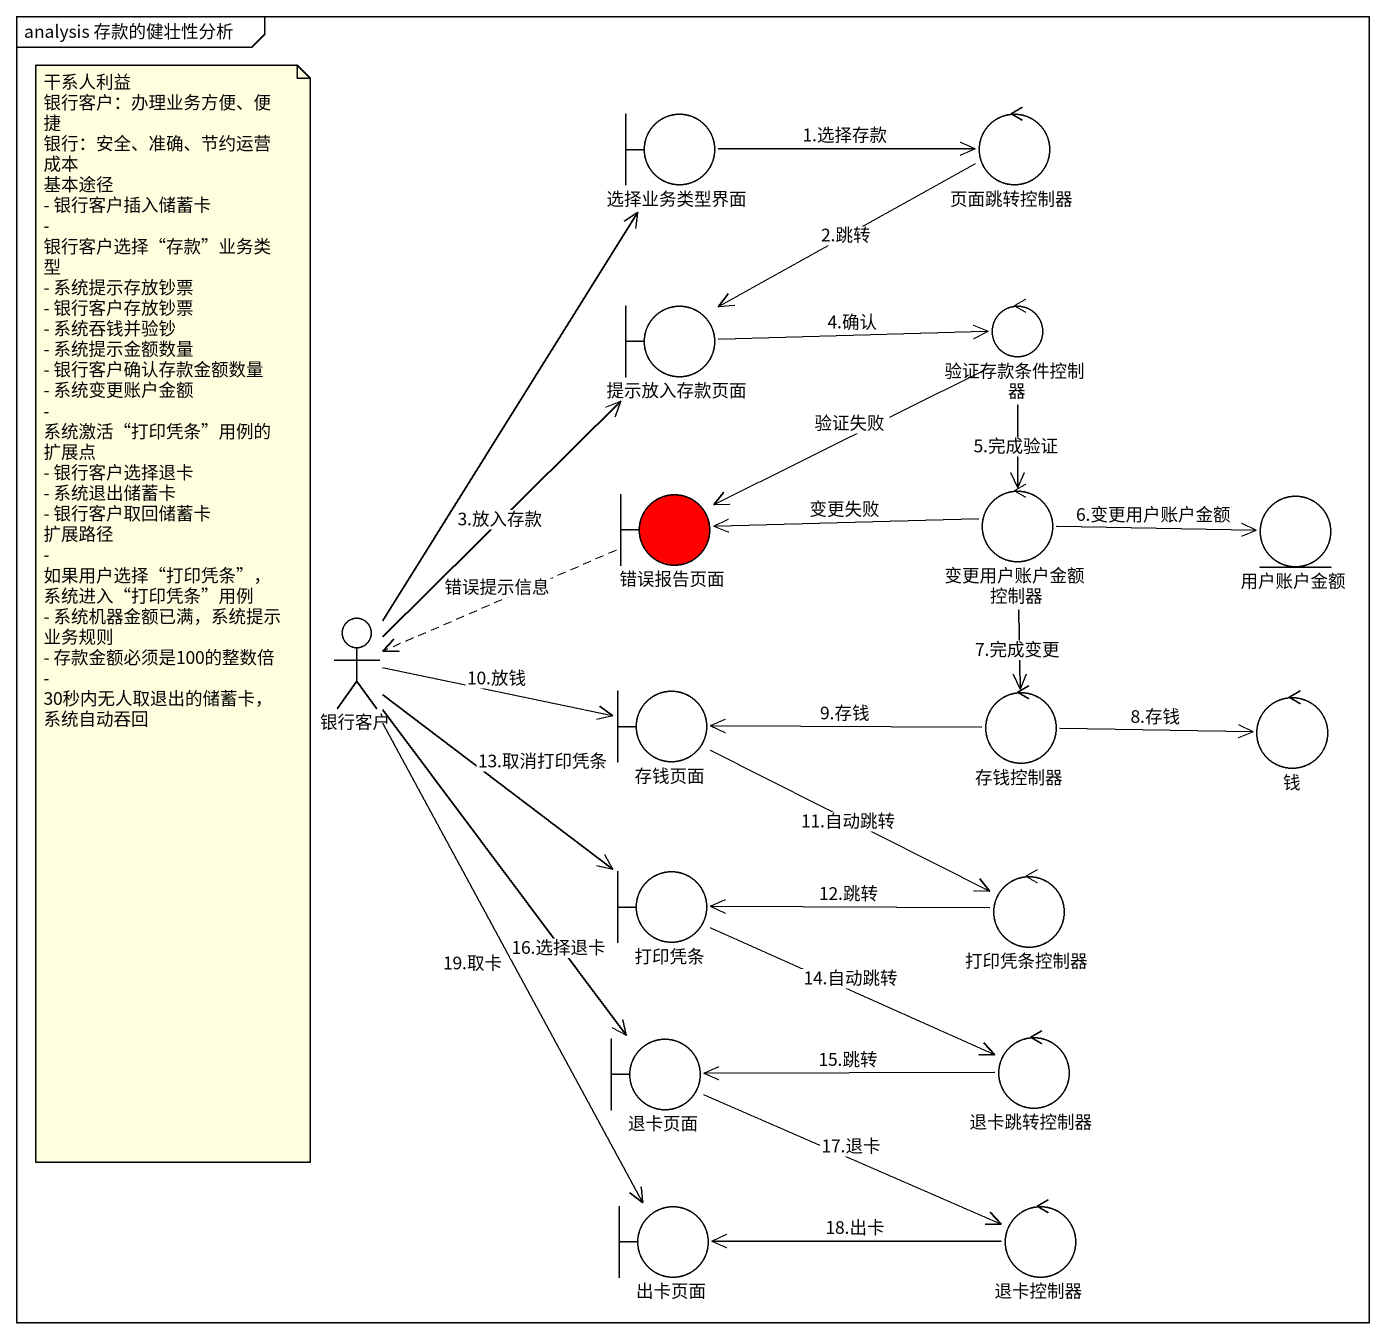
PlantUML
@startuml
mainframe analysis 存款的健壮性分析
boundary 选择业务类型界面
control 页面跳转控制器
boundary 提示放入存款页面
control 验证存款条件控制器
boundary 错误报告页面 #FF0000
control 变更用户账户金额控制器
entity 用户账户金额
actor 银行客户
boundary 存钱页面
control 存钱控制器
control 钱
boundary 打印凭条
control 打印凭条控制器
boundary 退卡页面
control 退卡跳转控制器
boundary 出卡页面
control 退卡控制器
选择业务类型界面 -right-> 页面跳转控制器 : 1.选择存款
页面跳转控制器 -left-> 提示放入存款页面 : 2.跳转
提示放入存款页面 -right-> 验证存款条件控制器 : 4.确认
验证存款条件控制器 -left-> 错误报告页面 : 验证失败
验证存款条件控制器 --> 变更用户账户金额控制器 : 5.完成验证
错误报告页面 .left.> 银行客户 : 错误提示信息
变更用户账户金额控制器 -left-> 错误报告页面 : 变更失败
变更用户账户金额控制器 -right-> 用户账户金额 : 6.变更用户账户金额
变更用户账户金额控制器 --> 存钱控制器 : 7.完成变更
银行客户 -up-> 选择业务类型界面
银行客户 -up-> 提示放入存款页面 : 3.放入存款
银行客户 -right-> 存钱页面 : 10.放钱
银行客户 --> 打印凭条 : 13.取消打印凭条
银行客户 --> 退卡页面 : 16.选择退卡
银行客户 --> 出卡页面 : 19.取卡
存钱页面 -right-> 打印凭条控制器 : 11.自动跳转
存钱控制器 -left-> 存钱页面 : 9.存钱
存钱控制器 -right-> 钱 : 8.存钱
打印凭条 -right-> 退卡跳转控制器 : 14.自动跳转
打印凭条控制器 -left-> 打印凭条 : 12.跳转
退卡页面 -right-> 退卡控制器 : 17.退卡
退卡跳转控制器 -left-> 退卡页面 : 15.跳转
退卡控制器 -left-> 出卡页面 : 18.出卡
note as N1
  干系人利益
  银行客户：办理业务方便、便捷
  银行：安全、准确、节约运营成本
  基本途径
  - 银行客户插入储蓄卡
  - 银行客户选择“存款”业务类型
  - 系统提示存放钞票
  - 银行客户存放钞票
  - 系统吞钱并验钞
  - 系统提示金额数量
  - 银行客户确认存款金额数量
  - 系统变更账户金额
  - 系统激活“打印凭条”用例的扩展点
  - 银行客户选择退卡
  - 系统退出储蓄卡
  - 银行客户取回储蓄卡
  扩展路径
  - 如果用户选择“打印凭条”，系统进入“打印凭条”用例
  - 系统机器金额已满，系统提示
  业务规则
  - 存款金额必须是100的整数倍
  - 30秒内无人取退出的储蓄卡，系统自动吞回
end note
@enduml
